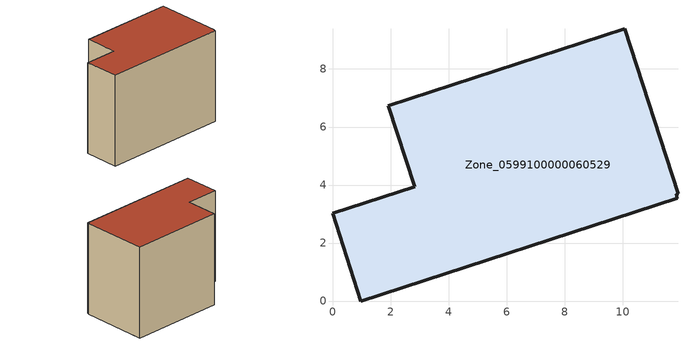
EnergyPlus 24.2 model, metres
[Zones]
Zone_0599100000060529
 floor ground (C_G): 2.83,3.95 1.93,6.74 10.07,9.38 11.91,3.71 11.85,3.69 11.89,3.54 0.98,0 0,3.03 z3.38
 wall outside (C_F): 11.91,3.71 10.07,9.38 1.93,6.74 2.83,3.95 0,3.03 0.98,0 11.89,3.54 11.85,3.69 11.91,3.71 z3.38:11.71
 roof outside (C_R): 11.89,3.54 11.85,3.69 11.91,3.71 10.07,9.38 1.93,6.74 2.83,3.95 0,3.03 0.98,0 z11.71
[BUILDING]
Pand.0599100000060529: North Axis=0; Terrain=City; Loads Convergence Tolerance Value=0.04; Temperature Convergence Tolerance Value=0.4; Solar Distribution=FullExterior; Maximum Number of Warmup Days=25; Minimum Number of Warmup Days=1
[Site:Location]
Rotterdam.The.Hague.AP_ZH_NLD Design_Conditions: Latitude=51.96; Longitude=4.45; Time Zone=1; Elevation=-4.5
[SITE:GROUNDTEMPERATURE:BUILDINGSURFACE]
18, 18, 18, 18, 18, 18, 18, 18, 18, 18, 18, 18
[MATERIAL] Thermal Absorptance=0.9; Solar Absorptance=0.7; Visible Absorptance=0.7
Name | Roughness | Thickness | Conductivity | Density | Specific Heat
G.TC.1965-1974 | MediumSmooth | 0.15 | 0.882353 | 540 | 1210
F.TC.1965-1974 | Rough | 0.3 | 0.697674 | 1920 | 840
R.TC.1965-1974 | MediumRough | 0.2 | 0.232558 | 1500 | 1000
[CONSTRUCTION]
C_G: G.TC.1965-1974
C_F: F.TC.1965-1974
C_R: R.TC.1965-1974
[ZONE]
Zone_0599100000060529: Type=1; Multiplier=1; Ceiling Height=Autocalculate; Volume=Autocalculate; Floor Area=autocalculate; Part of Total Floor Area=Yes
[ZONEINFILTRATION:DESIGNFLOWRATE]
Infil_Zone_0599100000060529: Zone or ZoneList or Space or SpaceList=Zone_0599100000060529; Schedule=AlwaysOn; Design Flow Rate Calculation Method=Flow/Area; Flow Rate per Floor Area=0.003; Constant Term Coefficient=1; Temperature Term Coefficient=0; Velocity Term Coefficient=0; Velocity Squared Term Coefficient=0
[HVACTEMPLATE:ZONE:IDEALLOADSAIRSYSTEM]
Zone_0599100000060529: Maximum Heating Supply Air Temperature=50; Minimum Cooling Supply Air Temperature=13; Maximum Heating Supply Air Humidity Ratio=0.0156; Minimum Cooling Supply Air Humidity Ratio=0.0077; Heating Limit=NoLimit; Cooling Limit=NoLimit; Dehumidification Control Type=ConstantSensibleHeatRatio; Cooling Sensible Heat Ratio=0.7; Dehumidification Setpoint=60; Humidification Control Type=None; Humidification Setpoint=30; Outdoor Air Method=None; Outdoor Air Flow Rate per Person=0.00944; Outdoor Air Flow Rate per Zone Floor Area=0; Outdoor Air Flow Rate per Zone=0; Demand Controlled Ventilation Type=None; Outdoor Air Economizer Type=NoEconomizer; Heat Recovery Type=None; Sensible Heat Recovery Effectiveness=0.7; Latent Heat Recovery Effectiveness=0.65
[ZONECONTROL:THERMOSTAT]
ThermostatControl_Zone_0599100000060529: Zone or ZoneList=Zone_0599100000060529; Control Type Schedule=DualSetpointControlType; Control 1=Thermostat_Zone_0599100000060529; Temperature Difference Between Cutout And Setpoint=0
[THERMOSTATSETPOINT:DUALSETPOINT]
Thermostat_Zone_0599100000060529: Heating Setpoint Temperature Schedule=HeatingSetpoint_Zone_0599100000060529; Cooling Setpoint Temperature Schedule=CoolingSetpoint_Zone_0599100000060529
[SCHEDULE:COMPACT]
HeatingSetpoint_Zone_0599100000060529: Through: 12/31, For: AllDays, Until: 24:00, 21
CoolingSetpoint_Zone_0599100000060529: Through: 12/31, For: AllDays, Until: 24:00, 24
DualSetpointControlType: Through: 12/31, For: AllDays, Until: 24:00, 4
AlwaysOn: Through: 12/31, For: AllDays, Until: 24:00, 1
